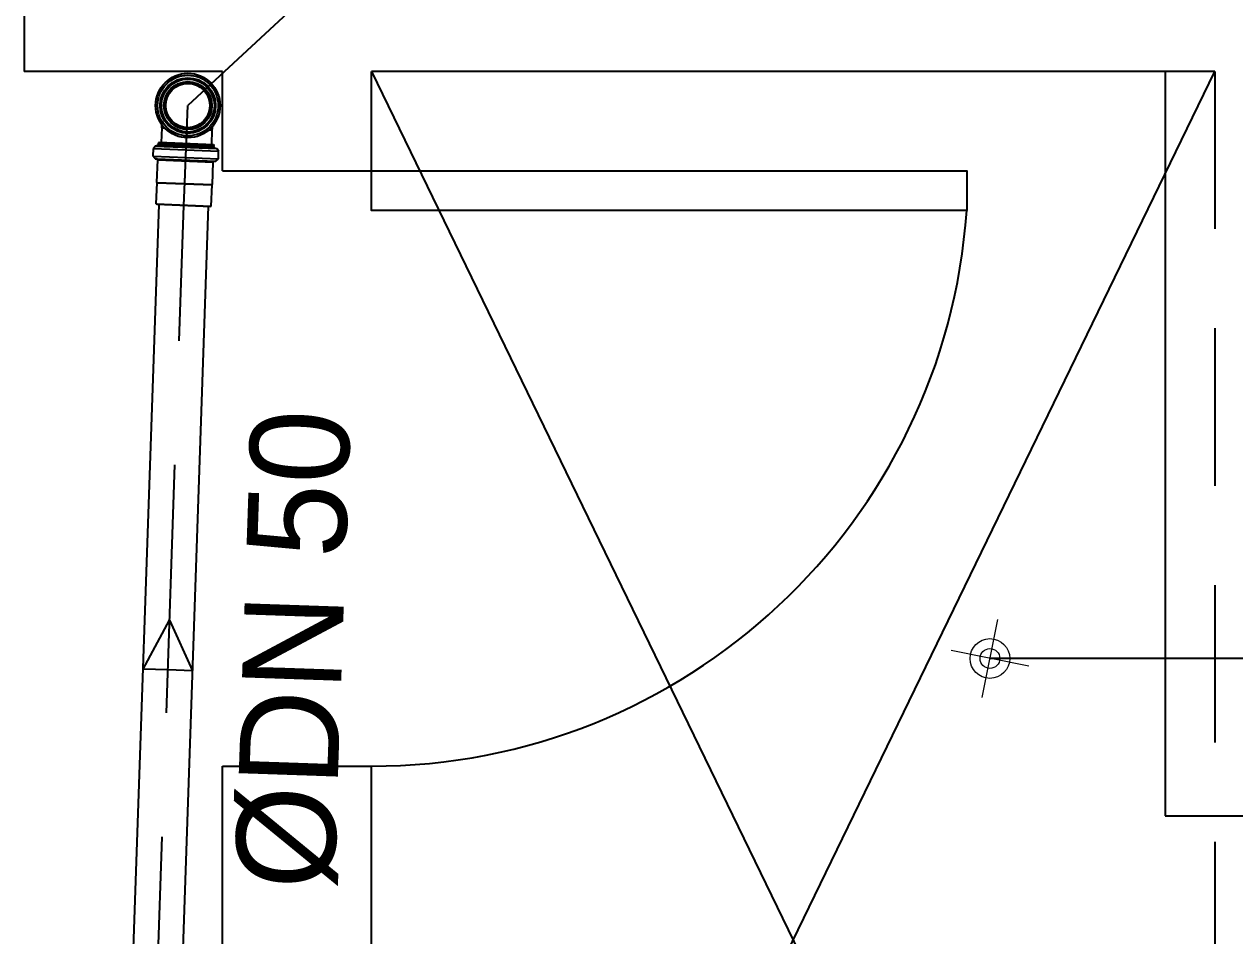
# Model space of a CAD drawing. Header units: millimetres. Extents: x -1292 to 2253, y 326 to 453.
# Drawn here: x 2097.299 to 2098.519, y 357.35 to 358.269 of the extents above; entities that cross this region are included whole.
import ezdxf
from ezdxf.enums import TextEntityAlignment as Align

# ---------------------------------------------------------------- set-up
doc = ezdxf.new("R2010")
doc.units = ezdxf.units.MM
doc.header["$LTSCALE"] = 0.5
doc.linetypes.add('HIDDEN', pattern=[9.525, 6.35, -3.175])
doc.linetypes.add('HIDDENX2', pattern=[0.75, 0.5, -0.25])
for name, color, linetype in [('-HIDRO', 8, 'Continuous'), ('A-PEN-C', 4, 'Continuous'), ('Eixo', 4, 'HIDDENX2'), ('Esgoto', 5, 'ByLayer'), ('TEXTO', 7, 'Continuous')]:
    doc.layers.add(name, color=color, linetype=linetype)
doc.layers.add('COTAS', color=53, linetype='Continuous', lineweight=9)

# ---------------------------------------------------------------- blocks, each defined once
blk = doc.blocks.new('CIRCULOS')
at = {"layer": 'COTAS'}
for p, q in [((0, 4), (0, -4)), ((-4, 0), (4, 0))]:
    blk.add_line(p, q, dxfattribs=at)
for radius in [2, 1]:
    blk.add_circle((0, 0), radius, dxfattribs=at)

msp = doc.modelspace()

# ---------------------------------------------------------------- linework, layer by layer
at = {"layer": '-HIDRO', "ltscale": 0.05}
for p, q in [((2097.2987, 358.3712), (2097.2987, 358.2212)), ((2097.4987, 358.2212), (2097.2987, 358.2212)), ((2097.4987, 358.1212), (2097.4987, 358.2212)), ((2098.4987, 358.2212), (2097.6487, 358.2212)), ((2097.6487, 358.1212), (2097.6487, 358.2212)), ((2097.6487, 358.2212), (2098.4987, 356.4712)), ((2097.6487, 356.4712), (2098.4987, 358.2212)), ((2098.4487, 358.2212), (2098.4487, 357.4712)), ((2097.4987, 358.1212), (2097.6487, 358.1212)), ((2099.8307, 357.6297), (2098.2721, 357.6297)), ((2097.4987, 355.7712), (2097.4987, 357.5212)), ((2097.4987, 357.5212), (2097.6487, 357.5212)), ((2097.6487, 355.9212), (2097.6487, 357.5212)), ((2098.4487, 357.4712), (2098.9987, 357.4712))]:
    msp.add_line(p, q, dxfattribs=at)
at = {"layer": '-HIDRO', "linetype": 'HIDDEN', "ltscale": 0.05}
msp.add_line((2098.4987, 358.2212), (2098.4987, 356.4712), dxfattribs=at)
at = {"layer": '-HIDRO', "ltscale": 0.05}
msp.add_lwpolyline([(2097.6487, 358.1212), (2098.2487, 358.1212), (2098.2487, 358.0812), (2097.6487, 358.0812)], close=True, dxfattribs=at)
msp.add_arc((2097.6487, 358.1226), 0.6014, 270, 356.0501, dxfattribs=at)
at = {"layer": 'A-PEN-C'}
msp.add_line((2097.7299, 358.4342), (2097.4637, 358.1868), dxfattribs=at)
at = {"layer": 'Eixo'}
for p, q in [((2097.4605, 358.1097), (2097.4637, 358.1868)), ((2097.4637, 358.1868, 0.0796), (2097.4637, 358.1868)), ((2097.4595, 358.0862), (2097.4608, 358.1174)), ((2097.4605, 358.1097), (2097.4608, 358.1174)), ((2097.4292, 357.2002), (2097.4595, 358.0862))]:
    msp.add_line(p, q, dxfattribs=at)
at = {"layer": 'Esgoto', "color": 2}
for p, q in [((2097.4647, 358.2091), (2097.4646, 358.2092)), ((2097.4648, 358.2091), (2097.4647, 358.2091)), ((2097.4649, 358.2091), (2097.4648, 358.2091)), ((2097.4651, 358.2091), (2097.4649, 358.2091)), ((2097.4652, 358.2091), (2097.4651, 358.2091)), ((2097.4653, 358.2091), (2097.4652, 358.2091)), ((2097.4654, 358.2091), (2097.4653, 358.2091)), ((2097.4655, 358.2091), (2097.4654, 358.2091)), ((2097.4657, 358.2091), (2097.4655, 358.2091)), ((2097.4658, 358.2091), (2097.4657, 358.2091)), ((2097.4659, 358.2091), (2097.4658, 358.2091)), ((2097.466, 358.209), (2097.4659, 358.2091)), ((2097.4662, 358.209), (2097.466, 358.209)), ((2097.4663, 358.209), (2097.4662, 358.209)), ((2097.4664, 358.209), (2097.4663, 358.209)), ((2097.4665, 358.209), (2097.4664, 358.209)), ((2097.4666, 358.209), (2097.4665, 358.209)), ((2097.4668, 358.209), (2097.4666, 358.209)), ((2097.4669, 358.2089), (2097.4668, 358.209)), ((2097.467, 358.2089), (2097.4669, 358.2089)), ((2097.4671, 358.2089), (2097.467, 358.2089)), ((2097.4672, 358.2089), (2097.4671, 358.2089)), ((2097.4674, 358.2089), (2097.4672, 358.2089)), ((2097.4675, 358.2088), (2097.4674, 358.2089)), ((2097.4676, 358.2088), (2097.4675, 358.2088)), ((2097.4677, 358.2088), (2097.4676, 358.2088)), ((2097.4678, 358.2088), (2097.4677, 358.2088)), ((2097.468, 358.2088), (2097.4678, 358.2088)), ((2097.4681, 358.2087), (2097.468, 358.2088)), ((2097.4682, 358.2087), (2097.4681, 358.2087)), ((2097.4683, 358.2087), (2097.4682, 358.2087)), ((2097.4684, 358.2087), (2097.4683, 358.2087)), ((2097.4686, 358.2086), (2097.4684, 358.2087)), ((2097.4687, 358.2086), (2097.4686, 358.2086)), ((2097.4688, 358.2086), (2097.4687, 358.2086)), ((2097.4689, 358.2085), (2097.4688, 358.2086)), ((2097.469, 358.2085), (2097.4689, 358.2085)), ((2097.4692, 358.2085), (2097.469, 358.2085)), ((2097.4693, 358.2085), (2097.4692, 358.2085)), ((2097.4694, 358.2084), (2097.4693, 358.2085)), ((2097.4695, 358.2084), (2097.4694, 358.2084)), ((2097.4696, 358.2084), (2097.4695, 358.2084)), ((2097.4697, 358.2083), (2097.4696, 358.2084)), ((2097.4699, 358.2083), (2097.4697, 358.2083)), ((2097.47, 358.2083), (2097.4699, 358.2083)), ((2097.4701, 358.2082), (2097.47, 358.2083)), ((2097.4702, 358.2082), (2097.4701, 358.2082)), ((2097.4703, 358.2082), (2097.4702, 358.2082)), ((2097.4704, 358.2081), (2097.4703, 358.2082)), ((2097.4706, 358.2081), (2097.4704, 358.2081)), ((2097.4707, 358.208), (2097.4706, 358.2081)), ((2097.4708, 358.208), (2097.4707, 358.208)), ((2097.4709, 358.208), (2097.4708, 358.208)), ((2097.471, 358.2079), (2097.4709, 358.208)), ((2097.4711, 358.2079), (2097.471, 358.2079)), ((2097.4713, 358.2078), (2097.4711, 358.2079)), ((2097.4714, 358.2078), (2097.4713, 358.2078)), ((2097.4715, 358.2078), (2097.4714, 358.2078)), ((2097.4716, 358.2077), (2097.4715, 358.2078)), ((2097.4717, 358.2077), (2097.4716, 358.2077)), ((2097.4718, 358.2076), (2097.4717, 358.2077)), ((2097.4719, 358.2076), (2097.4718, 358.2076)), ((2097.4721, 358.2075), (2097.4719, 358.2076)), ((2097.4722, 358.2075), (2097.4721, 358.2075)), ((2097.4723, 358.2074), (2097.4722, 358.2075)), ((2097.4724, 358.2074), (2097.4723, 358.2074)), ((2097.4725, 358.2073), (2097.4724, 358.2074)), ((2097.4726, 358.2073), (2097.4725, 358.2073)), ((2097.4727, 358.2072), (2097.4726, 358.2073)), ((2097.4728, 358.2072), (2097.4727, 358.2072)), ((2097.473, 358.2071), (2097.4728, 358.2072)), ((2097.4731, 358.2071), (2097.473, 358.2071)), ((2097.4732, 358.207), (2097.4731, 358.2071)), ((2097.4733, 358.207), (2097.4732, 358.207)), ((2097.4734, 358.2069), (2097.4733, 358.207)), ((2097.4735, 358.2069), (2097.4734, 358.2069)), ((2097.4736, 358.2068), (2097.4735, 358.2069)), ((2097.4737, 358.2068), (2097.4736, 358.2068)), ((2097.4738, 358.2067), (2097.4737, 358.2068)), ((2097.4739, 358.2067), (2097.4738, 358.2067)), ((2097.474, 358.2066), (2097.4739, 358.2067)), ((2097.4742, 358.2066), (2097.474, 358.2066)), ((2097.4743, 358.2065), (2097.4742, 358.2066)), ((2097.4744, 358.2064), (2097.4743, 358.2065)), ((2097.4745, 358.2064), (2097.4744, 358.2064)), ((2097.4746, 358.2063), (2097.4745, 358.2064)), ((2097.4747, 358.2063), (2097.4746, 358.2063)), ((2097.4748, 358.2062), (2097.4747, 358.2063)), ((2097.4749, 358.2061), (2097.4748, 358.2062)), ((2097.475, 358.2061), (2097.4749, 358.2061)), ((2097.4751, 358.206), (2097.475, 358.2061)), ((2097.4752, 358.2059), (2097.4751, 358.206)), ((2097.4753, 358.2059), (2097.4752, 358.2059)), ((2097.4754, 358.2058), (2097.4753, 358.2059)), ((2097.4755, 358.2058), (2097.4754, 358.2058)), ((2097.4756, 358.2057), (2097.4755, 358.2058)), ((2097.4757, 358.2056), (2097.4756, 358.2057)), ((2097.4758, 358.2056), (2097.4757, 358.2056)), ((2097.4759, 358.2055), (2097.4758, 358.2056)), ((2097.476, 358.2054), (2097.4759, 358.2055)), ((2097.4761, 358.2054), (2097.476, 358.2054)), ((2097.4762, 358.2053), (2097.4761, 358.2054)), ((2097.4763, 358.2052), (2097.4762, 358.2053)), ((2097.4764, 358.2051), (2097.4763, 358.2052)), ((2097.4765, 358.2051), (2097.4764, 358.2051)), ((2097.4766, 358.205), (2097.4765, 358.2051)), ((2097.4767, 358.2049), (2097.4766, 358.205)), ((2097.4768, 358.2049), (2097.4767, 358.2049)), ((2097.4769, 358.2048), (2097.4768, 358.2049)), ((2097.477, 358.2047), (2097.4769, 358.2048)), ((2097.4771, 358.2046), (2097.477, 358.2047)), ((2097.4772, 358.2046), (2097.4771, 358.2046)), ((2097.4773, 358.2045), (2097.4772, 358.2046)), ((2097.4774, 358.2044), (2097.4773, 358.2045)), ((2097.4775, 358.2043), (2097.4774, 358.2044)), ((2097.4776, 358.2043), (2097.4775, 358.2043)), ((2097.4777, 358.2042), (2097.4776, 358.2043)), ((2097.4778, 358.2041), (2097.4777, 358.2042)), ((2097.4779, 358.204), (2097.4778, 358.2041)), ((2097.478, 358.204), (2097.4779, 358.204)), ((2097.4781, 358.2039), (2097.478, 358.204)), ((2097.4782, 358.2038), (2097.4781, 358.2039)), ((2097.4783, 358.2037), (2097.4782, 358.2038)), ((2097.4784, 358.2036), (2097.4783, 358.2037)), ((2097.4785, 358.2036), (2097.4784, 358.2036)), ((2097.4786, 358.2035), (2097.4785, 358.2036)), ((2097.4786, 358.2034), (2097.4786, 358.2035)), ((2097.4787, 358.2033), (2097.4786, 358.2034)), ((2097.4788, 358.2032), (2097.4787, 358.2033)), ((2097.4789, 358.2032), (2097.4788, 358.2032)), ((2097.479, 358.2031), (2097.4789, 358.2032)), ((2097.4791, 358.203), (2097.479, 358.2031)), ((2097.4792, 358.2029), (2097.4791, 358.203)), ((2097.4793, 358.2028), (2097.4792, 358.2029)), ((2097.4794, 358.2027), (2097.4793, 358.2028)), ((2097.4794, 358.2026), (2097.4794, 358.2027)), ((2097.4795, 358.2026), (2097.4794, 358.2026)), ((2097.4796, 358.2025), (2097.4795, 358.2026)), ((2097.4797, 358.2024), (2097.4796, 358.2025)), ((2097.4798, 358.2023), (2097.4797, 358.2024)), ((2097.4799, 358.2022), (2097.4798, 358.2023)), ((2097.4799, 358.2021), (2097.4799, 358.2022)), ((2097.48, 358.202), (2097.4799, 358.2021)), ((2097.4801, 358.2019), (2097.48, 358.202)), ((2097.4802, 358.2019), (2097.4801, 358.2019)), ((2097.4803, 358.2018), (2097.4802, 358.2019)), ((2097.4804, 358.2017), (2097.4803, 358.2018)), ((2097.4804, 358.2016), (2097.4804, 358.2017)), ((2097.4805, 358.2015), (2097.4804, 358.2016)), ((2097.4806, 358.2014), (2097.4805, 358.2015)), ((2097.4807, 358.2013), (2097.4806, 358.2014)), ((2097.4808, 358.2012), (2097.4807, 358.2013)), ((2097.4808, 358.2011), (2097.4808, 358.2012)), ((2097.4809, 358.201), (2097.4808, 358.2011)), ((2097.481, 358.2009), (2097.4809, 358.201)), ((2097.4811, 358.2008), (2097.481, 358.2009)), ((2097.4811, 358.2007), (2097.4811, 358.2008)), ((2097.4812, 358.2006), (2097.4811, 358.2007)), ((2097.4813, 358.2005), (2097.4812, 358.2006)), ((2097.4814, 358.2004), (2097.4813, 358.2005)), ((2097.4815, 358.2003), (2097.4814, 358.2004)), ((2097.4814, 358.2004), (2097.4814, 358.2004)), ((2097.4816, 358.2002), (2097.4815, 358.2003)), ((2097.4817, 358.2001), (2097.4816, 358.2002)), ((2097.4817, 358.2), (2097.4817, 358.2001)), ((2097.4818, 358.1999), (2097.4817, 358.2)), ((2097.4819, 358.1998), (2097.4818, 358.1999)), ((2097.482, 358.1997), (2097.4819, 358.1998)), ((2097.482, 358.1996), (2097.482, 358.1997)), ((2097.4821, 358.1995), (2097.482, 358.1996)), ((2097.4822, 358.1994), (2097.4821, 358.1995)), ((2097.4822, 358.1993), (2097.4822, 358.1994)), ((2097.4823, 358.1992), (2097.4822, 358.1993)), ((2097.4824, 358.1991), (2097.4823, 358.1992)), ((2097.4824, 358.199), (2097.4824, 358.1991)), ((2097.4825, 358.1988), (2097.4824, 358.199)), ((2097.4826, 358.1987), (2097.4825, 358.1988)), ((2097.4826, 358.1986), (2097.4826, 358.1987)), ((2097.4827, 358.1985), (2097.4826, 358.1986)), ((2097.4828, 358.1984), (2097.4827, 358.1985)), ((2097.4828, 358.1983), (2097.4828, 358.1984)), ((2097.4829, 358.1982), (2097.4828, 358.1983)), ((2097.4829, 358.1981), (2097.4829, 358.1982)), ((2097.483, 358.198), (2097.4829, 358.1981)), ((2097.4831, 358.1979), (2097.483, 358.198)), ((2097.4831, 358.1978), (2097.4831, 358.1979)), ((2097.4832, 358.1977), (2097.4831, 358.1978)), ((2097.4832, 358.1976), (2097.4832, 358.1977)), ((2097.4833, 358.1975), (2097.4832, 358.1976)), ((2097.4834, 358.1974), (2097.4833, 358.1975)), ((2097.4834, 358.1973), (2097.4834, 358.1974)), ((2097.4835, 358.1972), (2097.4834, 358.1973)), ((2097.4835, 358.197), (2097.4835, 358.1972)), ((2097.4836, 358.1969), (2097.4835, 358.197)), ((2097.4836, 358.1968), (2097.4836, 358.1969)), ((2097.4837, 358.1967), (2097.4836, 358.1968)), ((2097.4837, 358.1966), (2097.4837, 358.1967)), ((2097.4838, 358.1965), (2097.4837, 358.1966)), ((2097.4839, 358.1964), (2097.4838, 358.1965)), ((2097.4839, 358.1963), (2097.4839, 358.1964)), ((2097.484, 358.1962), (2097.4839, 358.1963)), ((2097.484, 358.1961), (2097.484, 358.1962)), ((2097.4841, 358.1959), (2097.484, 358.1961)), ((2097.4841, 358.1958), (2097.4841, 358.1959)), ((2097.4842, 358.1957), (2097.4841, 358.1958)), ((2097.4842, 358.1956), (2097.4842, 358.1957)), ((2097.4843, 358.1955), (2097.4842, 358.1956)), ((2097.4843, 358.1954), (2097.4843, 358.1955)), ((2097.4843, 358.1953), (2097.4843, 358.1954)), ((2097.4844, 358.1952), (2097.4843, 358.1953)), ((2097.4844, 358.195), (2097.4844, 358.1952)), ((2097.4845, 358.1949), (2097.4844, 358.195)), ((2097.4845, 358.1948), (2097.4845, 358.1949)), ((2097.4846, 358.1947), (2097.4845, 358.1948)), ((2097.4846, 358.1946), (2097.4846, 358.1947)), ((2097.4847, 358.1945), (2097.4846, 358.1946)), ((2097.4847, 358.1944), (2097.4847, 358.1945)), ((2097.4847, 358.1942), (2097.4847, 358.1944)), ((2097.4848, 358.1941), (2097.4847, 358.1942)), ((2097.4848, 358.194), (2097.4848, 358.1941)), ((2097.4849, 358.1939), (2097.4848, 358.194)), ((2097.4849, 358.1938), (2097.4849, 358.1939)), ((2097.4849, 358.1937), (2097.4849, 358.1938)), ((2097.485, 358.1936), (2097.4849, 358.1937)), ((2097.485, 358.1934), (2097.485, 358.1936)), ((2097.485, 358.1933), (2097.485, 358.1934)), ((2097.4851, 358.1932), (2097.485, 358.1933)), ((2097.4851, 358.1931), (2097.4851, 358.1932)), ((2097.4851, 358.193), (2097.4851, 358.1931)), ((2097.4852, 358.1929), (2097.4851, 358.193)), ((2097.4852, 358.1927), (2097.4852, 358.1929)), ((2097.4852, 358.1926), (2097.4852, 358.1927)), ((2097.4853, 358.1925), (2097.4852, 358.1926)), ((2097.4853, 358.1924), (2097.4853, 358.1925)), ((2097.4853, 358.1923), (2097.4853, 358.1924)), ((2097.4854, 358.1921), (2097.4853, 358.1923)), ((2097.4854, 358.192), (2097.4854, 358.1921)), ((2097.4854, 358.1919), (2097.4854, 358.192)), ((2097.4854, 358.1918), (2097.4854, 358.1919)), ((2097.4855, 358.1917), (2097.4854, 358.1918)), ((2097.4855, 358.1915), (2097.4855, 358.1917)), ((2097.4855, 358.1914), (2097.4855, 358.1915)), ((2097.4856, 358.1913), (2097.4855, 358.1914)), ((2097.4856, 358.1912), (2097.4856, 358.1913)), ((2097.4846, 358.1791), (2097.4847, 358.1792)), ((2097.4847, 358.1794), (2097.4848, 358.1795)), ((2097.4847, 358.1793), (2097.4847, 358.1794)), ((2097.4847, 358.1792), (2097.4847, 358.1793)), ((2097.4848, 358.1796), (2097.4849, 358.1797)), ((2097.4848, 358.1795), (2097.4848, 358.1796)), ((2097.4849, 358.18), (2097.485, 358.1801)), ((2097.4849, 358.1799), (2097.4849, 358.18)), ((2097.4849, 358.1797), (2097.4849, 358.1799)), ((2097.485, 358.1803), (2097.4851, 358.1804)), ((2097.485, 358.1802), (2097.485, 358.1803)), ((2097.485, 358.1801), (2097.485, 358.1802)), ((2097.4851, 358.1807), (2097.4852, 358.1808)), ((2097.4851, 358.1806), (2097.4851, 358.1807)), ((2097.4851, 358.1804), (2097.4851, 358.1806)), ((2097.4852, 358.181), (2097.4853, 358.1811)), ((2097.4852, 358.1809), (2097.4852, 358.181)), ((2097.4852, 358.1808), (2097.4852, 358.1809)), ((2097.4853, 358.1814), (2097.4854, 358.1815)), ((2097.4853, 358.1813), (2097.4853, 358.1814)), ((2097.4853, 358.1811), (2097.4853, 358.1813)), ((2097.4854, 358.1819), (2097.4855, 358.182)), ((2097.4854, 358.1817), (2097.4854, 358.1819)), ((2097.4854, 358.1816), (2097.4854, 358.1817)), ((2097.4854, 358.1815), (2097.4854, 358.1816)), ((2097.4855, 358.1822), (2097.4856, 358.1823)), ((2097.4855, 358.1821), (2097.4855, 358.1822)), ((2097.4855, 358.182), (2097.4855, 358.1821)), ((2097.4856, 358.1911), (2097.4856, 358.1912)), ((2097.4856, 358.1909), (2097.4856, 358.1911)), ((2097.4856, 358.1908), (2097.4856, 358.1909)), ((2097.4857, 358.1907), (2097.4856, 358.1908)), ((2097.4856, 358.1828), (2097.4857, 358.1829)), ((2097.4856, 358.1827), (2097.4856, 358.1828)), ((2097.4856, 358.1826), (2097.4856, 358.1827)), ((2097.4856, 358.1825), (2097.4856, 358.1826)), ((2097.4856, 358.1823), (2097.4856, 358.1825)), ((2097.4857, 358.1906), (2097.4857, 358.1907)), ((2097.4857, 358.1905), (2097.4857, 358.1906)), ((2097.4857, 358.1903), (2097.4857, 358.1905)), ((2097.4857, 358.1902), (2097.4857, 358.1903)), ((2097.4858, 358.1901), (2097.4857, 358.1902)), ((2097.4857, 358.1834), (2097.4858, 358.1835)), ((2097.4857, 358.1833), (2097.4857, 358.1834)), ((2097.4857, 358.1832), (2097.4857, 358.1833)), ((2097.4857, 358.1831), (2097.4857, 358.1832)), ((2097.4857, 358.1829), (2097.4857, 358.1831)), ((2097.4858, 358.19), (2097.4858, 358.1901)), ((2097.4858, 358.1899), (2097.4858, 358.19)), ((2097.4858, 358.1897), (2097.4858, 358.1899)), ((2097.4858, 358.1896), (2097.4858, 358.1897)), ((2097.4858, 358.1895), (2097.4858, 358.1896)), ((2097.4859, 358.1894), (2097.4858, 358.1895)), ((2097.4858, 358.1841), (2097.4859, 358.1843)), ((2097.4858, 358.184), (2097.4858, 358.1841)), ((2097.4858, 358.1839), (2097.4858, 358.184)), ((2097.4858, 358.1838), (2097.4858, 358.1839)), ((2097.4858, 358.1837), (2097.4858, 358.1838)), ((2097.4858, 358.1835), (2097.4858, 358.1837)), ((2097.4859, 358.1893), (2097.4859, 358.1894)), ((2097.4859, 358.1891), (2097.4859, 358.1893)), ((2097.4859, 358.189), (2097.4859, 358.1891)), ((2097.4859, 358.1889), (2097.4859, 358.189)), ((2097.4859, 358.1888), (2097.4859, 358.1889)), ((2097.4859, 358.1887), (2097.4859, 358.1888)), ((2097.4859, 358.1885), (2097.4859, 358.1887)), ((2097.486, 358.1884), (2097.4859, 358.1885)), ((2097.4859, 358.1851), (2097.486, 358.1852)), ((2097.4859, 358.185), (2097.4859, 358.1851)), ((2097.4859, 358.1849), (2097.4859, 358.185)), ((2097.4859, 358.1847), (2097.4859, 358.1849)), ((2097.4859, 358.1846), (2097.4859, 358.1847)), ((2097.4859, 358.1845), (2097.4859, 358.1846)), ((2097.4859, 358.1844), (2097.4859, 358.1845)), ((2097.4859, 358.1843), (2097.4859, 358.1844)), ((2097.486, 358.1883), (2097.486, 358.1884)), ((2097.486, 358.1882), (2097.486, 358.1883)), ((2097.486, 358.188), (2097.486, 358.1882)), ((2097.486, 358.1879), (2097.486, 358.188)), ((2097.486, 358.1878), (2097.486, 358.1879)), ((2097.486, 358.1877), (2097.486, 358.1878)), ((2097.486, 358.1876), (2097.486, 358.1877)), ((2097.486, 358.1874), (2097.486, 358.1876)), ((2097.486, 358.1873), (2097.486, 358.1874)), ((2097.486, 358.1872), (2097.486, 358.1873)), ((2097.486, 358.1871), (2097.486, 358.1872)), ((2097.486, 358.1869), (2097.486, 358.1871)), ((2097.486, 358.1868), (2097.486, 358.1869)), ((2097.486, 358.1867), (2097.486, 358.1868)), ((2097.486, 358.1866), (2097.486, 358.1867)), ((2097.486, 358.1865), (2097.486, 358.1866)), ((2097.486, 358.1863), (2097.486, 358.1865)), ((2097.486, 358.1862), (2097.486, 358.1863)), ((2097.486, 358.1861), (2097.486, 358.1862)), ((2097.486, 358.186), (2097.486, 358.1861)), ((2097.486, 358.1858), (2097.486, 358.186)), ((2097.486, 358.1857), (2097.486, 358.1858)), ((2097.486, 358.1856), (2097.486, 358.1857)), ((2097.486, 358.1855), (2097.486, 358.1856)), ((2097.486, 358.1854), (2097.486, 358.1855)), ((2097.486, 358.1852), (2097.486, 358.1854)), ((2097.4375, 358.1674), (2097.4375, 358.1675)), ((2097.4375, 358.1675), (2097.4375, 358.1675)), ((2097.4375, 358.1675), (2097.4375, 358.1675)), ((2097.4375, 358.1675), (2097.4375, 358.1675)), ((2097.4375, 358.1673), (2097.4375, 358.1674)), ((2097.4375, 358.1674), (2097.4375, 358.1674)), ((2097.4375, 358.1674), (2097.4375, 358.1674)), ((2097.4375, 358.1674), (2097.4375, 358.1674)), ((2097.4375, 358.1672), (2097.4375, 358.1673)), ((2097.4375, 358.1673), (2097.4375, 358.1673)), ((2097.4375, 358.1673), (2097.4375, 358.1673)), ((2097.4375, 358.1673), (2097.4375, 358.1673)), ((2097.4375, 358.1671), (2097.4375, 358.1672)), ((2097.4375, 358.1672), (2097.4375, 358.1672)), ((2097.4375, 358.1672), (2097.4375, 358.1672)), ((2097.4375, 358.1672), (2097.4375, 358.1672)), ((2097.4375, 358.167), (2097.4375, 358.1671)), ((2097.4375, 358.1671), (2097.4375, 358.1671)), ((2097.4375, 358.1671), (2097.4375, 358.1671)), ((2097.4375, 358.1671), (2097.4375, 358.1671)), ((2097.4375, 358.1669), (2097.4375, 358.167)), ((2097.4375, 358.167), (2097.4375, 358.167)), ((2097.4375, 358.167), (2097.4375, 358.167)), ((2097.4375, 358.167), (2097.4375, 358.167)), ((2097.4375, 358.1669), (2097.4375, 358.1669)), ((2097.4375, 358.1669), (2097.4375, 358.1669)), ((2097.4375, 358.1669), (2097.4375, 358.1669)), ((2097.4736, 358.1668), (2097.4737, 358.1669)), ((2097.4737, 358.1669), (2097.4738, 358.1669)), ((2097.4738, 358.1669), (2097.4739, 358.167)), ((2097.4739, 358.167), (2097.4741, 358.167)), ((2097.4741, 358.167), (2097.4742, 358.1671)), ((2097.4742, 358.1671), (2097.4743, 358.1671)), ((2097.4743, 358.1671), (2097.4744, 358.1672)), ((2097.4744, 358.1672), (2097.4745, 358.1673)), ((2097.4745, 358.1673), (2097.4746, 358.1673)), ((2097.4746, 358.1673), (2097.4747, 358.1674)), ((2097.4747, 358.1674), (2097.4748, 358.1674)), ((2097.4748, 358.1674), (2097.4749, 358.1675)), ((2097.4749, 358.1675), (2097.475, 358.1676)), ((2097.475, 358.1676), (2097.4751, 358.1676)), ((2097.4751, 358.1676), (2097.4752, 358.1677)), ((2097.4752, 358.1677), (2097.4753, 358.1678)), ((2097.4753, 358.1678), (2097.4754, 358.1678)), ((2097.4754, 358.1678), (2097.4755, 358.1679)), ((2097.4755, 358.1679), (2097.4756, 358.168)), ((2097.4756, 358.168), (2097.4757, 358.168)), ((2097.4757, 358.168), (2097.4758, 358.1681)), ((2097.4758, 358.1681), (2097.4759, 358.1682)), ((2097.4759, 358.1682), (2097.476, 358.1682)), ((2097.476, 358.1682), (2097.4761, 358.1683)), ((2097.4761, 358.1683), (2097.4762, 358.1684)), ((2097.4762, 358.1684), (2097.4763, 358.1684)), ((2097.4763, 358.1684), (2097.4764, 358.1685)), ((2097.4764, 358.1685), (2097.4765, 358.1686)), ((2097.4765, 358.1686), (2097.4766, 358.1686)), ((2097.4766, 358.1686), (2097.4767, 358.1687)), ((2097.4767, 358.1687), (2097.4768, 358.1688)), ((2097.4768, 358.1688), (2097.4769, 358.1688)), ((2097.4769, 358.1688), (2097.477, 358.1689)), ((2097.477, 358.1689), (2097.4771, 358.169)), ((2097.4771, 358.169), (2097.4772, 358.1691)), ((2097.4772, 358.1691), (2097.4773, 358.1691)), ((2097.4773, 358.1691), (2097.4774, 358.1692)), ((2097.4774, 358.1692), (2097.4775, 358.1693)), ((2097.4775, 358.1693), (2097.4776, 358.1694)), ((2097.4776, 358.1694), (2097.4777, 358.1694)), ((2097.4777, 358.1694), (2097.4778, 358.1695)), ((2097.4778, 358.1695), (2097.4779, 358.1696)), ((2097.4779, 358.1696), (2097.478, 358.1697)), ((2097.478, 358.1697), (2097.4781, 358.1698)), ((2097.4781, 358.1698), (2097.4782, 358.1698)), ((2097.4782, 358.1698), (2097.4783, 358.1699)), ((2097.4783, 358.1699), (2097.4784, 358.17)), ((2097.4784, 358.17), (2097.4785, 358.1701)), ((2097.4785, 358.1701), (2097.4786, 358.1702)), ((2097.4786, 358.1702), (2097.4787, 358.1703)), ((2097.4786, 358.1702), (2097.4786, 358.1702)), ((2097.4787, 358.1703), (2097.4788, 358.1704)), ((2097.4788, 358.1704), (2097.4789, 358.1705)), ((2097.4789, 358.1705), (2097.479, 358.1706)), ((2097.479, 358.1706), (2097.4791, 358.1707)), ((2097.4791, 358.1707), (2097.4792, 358.1707)), ((2097.4792, 358.1707), (2097.4793, 358.1708)), ((2097.4793, 358.1708), (2097.4794, 358.1709)), ((2097.4794, 358.171), (2097.4795, 358.1711)), ((2097.4794, 358.1709), (2097.4794, 358.171)), ((2097.4795, 358.1711), (2097.4796, 358.1712)), ((2097.4796, 358.1712), (2097.4797, 358.1713)), ((2097.4797, 358.1713), (2097.4798, 358.1713)), ((2097.4798, 358.1713), (2097.4799, 358.1714)), ((2097.4799, 358.1714), (2097.48, 358.1715)), ((2097.48, 358.1716), (2097.4801, 358.1717)), ((2097.48, 358.1715), (2097.48, 358.1716)), ((2097.4801, 358.1717), (2097.4802, 358.1718)), ((2097.4802, 358.1718), (2097.4803, 358.1719)), ((2097.4803, 358.1719), (2097.4804, 358.172)), ((2097.4804, 358.1721), (2097.4805, 358.1722)), ((2097.4804, 358.172), (2097.4804, 358.1721)), ((2097.4805, 358.1722), (2097.4806, 358.1722)), ((2097.4806, 358.1722), (2097.4807, 358.1723)), ((2097.4807, 358.1723), (2097.4808, 358.1724)), ((2097.4808, 358.1725), (2097.4809, 358.1726)), ((2097.4808, 358.1724), (2097.4808, 358.1725)), ((2097.4809, 358.1726), (2097.481, 358.1727)), ((2097.481, 358.1727), (2097.4811, 358.1728)), ((2097.4811, 358.1729), (2097.4812, 358.173)), ((2097.4811, 358.1728), (2097.4811, 358.1729)), ((2097.4812, 358.173), (2097.4813, 358.1731)), ((2097.4813, 358.1731), (2097.4814, 358.1732)), ((2097.4814, 358.1733), (2097.4815, 358.1734)), ((2097.4814, 358.1732), (2097.4814, 358.1733)), ((2097.4815, 358.1734), (2097.4816, 358.1735)), ((2097.4816, 358.1735), (2097.4817, 358.1736)), ((2097.4817, 358.1737), (2097.4818, 358.1738)), ((2097.4817, 358.1736), (2097.4817, 358.1737)), ((2097.4818, 358.1738), (2097.4819, 358.1739)), ((2097.4819, 358.1739), (2097.482, 358.174)), ((2097.482, 358.1741), (2097.4821, 358.1742)), ((2097.482, 358.174), (2097.482, 358.1741)), ((2097.4821, 358.1742), (2097.4822, 358.1743)), ((2097.4822, 358.1744), (2097.4823, 358.1745)), ((2097.4822, 358.1743), (2097.4822, 358.1744)), ((2097.4823, 358.1745), (2097.4824, 358.1746)), ((2097.4824, 358.1747), (2097.4825, 358.1748)), ((2097.4824, 358.1746), (2097.4824, 358.1747)), ((2097.4825, 358.1748), (2097.4826, 358.1749)), ((2097.4826, 358.175), (2097.4827, 358.1751)), ((2097.4826, 358.1749), (2097.4826, 358.175)), ((2097.4827, 358.1751), (2097.4828, 358.1752)), ((2097.4828, 358.1753), (2097.4829, 358.1754)), ((2097.4828, 358.1752), (2097.4828, 358.1753)), ((2097.4829, 358.1755), (2097.483, 358.1756)), ((2097.4829, 358.1754), (2097.4829, 358.1755)), ((2097.483, 358.1756), (2097.4831, 358.1757)), ((2097.4831, 358.1758), (2097.4832, 358.1759)), ((2097.4831, 358.1757), (2097.4831, 358.1758)), ((2097.4832, 358.1761), (2097.4833, 358.1762)), ((2097.4832, 358.1759), (2097.4832, 358.1761)), ((2097.4833, 358.1762), (2097.4834, 358.1763)), ((2097.4834, 358.1764), (2097.4835, 358.1765)), ((2097.4834, 358.1763), (2097.4834, 358.1764)), ((2097.4835, 358.1766), (2097.4836, 358.1767)), ((2097.4835, 358.1765), (2097.4835, 358.1766)), ((2097.4836, 358.1768), (2097.4837, 358.1769)), ((2097.4836, 358.1767), (2097.4836, 358.1768)), ((2097.4837, 358.1769), (2097.4838, 358.177)), ((2097.4838, 358.1771), (2097.4839, 358.1773)), ((2097.4838, 358.177), (2097.4838, 358.1771)), ((2097.4839, 358.1774), (2097.484, 358.1775)), ((2097.4839, 358.1773), (2097.4839, 358.1774)), ((2097.484, 358.1776), (2097.4841, 358.1777)), ((2097.484, 358.1775), (2097.484, 358.1776)), ((2097.4841, 358.1778), (2097.4842, 358.1779)), ((2097.4841, 358.1777), (2097.4841, 358.1778)), ((2097.4842, 358.178), (2097.4843, 358.1781)), ((2097.4842, 358.1779), (2097.4842, 358.178)), ((2097.4843, 358.1784), (2097.4844, 358.1785)), ((2097.4843, 358.1783), (2097.4843, 358.1784)), ((2097.4843, 358.1781), (2097.4843, 358.1783)), ((2097.4844, 358.1786), (2097.4845, 358.1787)), ((2097.4844, 358.1785), (2097.4844, 358.1786)), ((2097.4845, 358.1788), (2097.4846, 358.1789)), ((2097.4845, 358.1787), (2097.4845, 358.1788)), ((2097.4846, 358.1789), (2097.4846, 358.1791)), ((2097.4374, 358.1643), (2097.4368, 358.1497)), ((2097.4374, 358.1662), (2097.4374, 358.1663)), ((2097.4374, 358.1663), (2097.4374, 358.1663)), ((2097.4374, 358.1663), (2097.4374, 358.1663)), ((2097.4374, 358.1663), (2097.4375, 358.1663)), ((2097.4374, 358.1661), (2097.4374, 358.1662)), ((2097.4374, 358.1662), (2097.4374, 358.1662)), ((2097.4374, 358.1662), (2097.4374, 358.1662)), ((2097.4374, 358.1662), (2097.4374, 358.1662)), ((2097.4374, 358.166), (2097.4374, 358.1661)), ((2097.4374, 358.1661), (2097.4374, 358.1661)), ((2097.4374, 358.1661), (2097.4374, 358.1661)), ((2097.4374, 358.1661), (2097.4374, 358.1661)), ((2097.4374, 358.1659), (2097.4374, 358.166)), ((2097.4374, 358.166), (2097.4374, 358.166)), ((2097.4374, 358.166), (2097.4374, 358.166)), ((2097.4374, 358.166), (2097.4374, 358.166)), ((2097.4374, 358.1658), (2097.4374, 358.1659)), ((2097.4374, 358.1659), (2097.4374, 358.1659)), ((2097.4374, 358.1659), (2097.4374, 358.1659)), ((2097.4374, 358.1659), (2097.4374, 358.1659)), ((2097.4374, 358.1657), (2097.4374, 358.1658)), ((2097.4374, 358.1658), (2097.4374, 358.1658)), ((2097.4374, 358.1658), (2097.4374, 358.1658)), ((2097.4374, 358.1658), (2097.4374, 358.1658)), ((2097.4374, 358.1656), (2097.4374, 358.1657)), ((2097.4374, 358.1657), (2097.4374, 358.1657)), ((2097.4374, 358.1657), (2097.4374, 358.1657)), ((2097.4374, 358.1657), (2097.4374, 358.1657)), ((2097.4374, 358.1655), (2097.4374, 358.1656)), ((2097.4374, 358.1656), (2097.4374, 358.1656)), ((2097.4374, 358.1656), (2097.4374, 358.1656)), ((2097.4374, 358.1656), (2097.4374, 358.1656)), ((2097.4374, 358.1654), (2097.4374, 358.1655)), ((2097.4374, 358.1655), (2097.4374, 358.1655)), ((2097.4374, 358.1655), (2097.4374, 358.1655)), ((2097.4374, 358.1655), (2097.4374, 358.1655)), ((2097.4374, 358.1653), (2097.4374, 358.1654)), ((2097.4374, 358.1654), (2097.4374, 358.1654)), ((2097.4374, 358.1654), (2097.4374, 358.1654)), ((2097.4374, 358.1654), (2097.4374, 358.1654)), ((2097.4374, 358.1652), (2097.4374, 358.1653)), ((2097.4374, 358.1653), (2097.4374, 358.1653)), ((2097.4374, 358.1653), (2097.4374, 358.1653)), ((2097.4374, 358.1653), (2097.4374, 358.1653)), ((2097.4374, 358.1651), (2097.4374, 358.1652)), ((2097.4374, 358.1652), (2097.4374, 358.1652)), ((2097.4374, 358.1652), (2097.4374, 358.1652)), ((2097.4374, 358.1652), (2097.4374, 358.1652)), ((2097.4374, 358.165), (2097.4374, 358.1651)), ((2097.4374, 358.1651), (2097.4374, 358.1651)), ((2097.4374, 358.1651), (2097.4374, 358.1651)), ((2097.4374, 358.1651), (2097.4374, 358.1651)), ((2097.4374, 358.1649), (2097.4374, 358.165)), ((2097.4374, 358.165), (2097.4374, 358.165)), ((2097.4374, 358.165), (2097.4374, 358.165)), ((2097.4374, 358.165), (2097.4374, 358.165)), ((2097.4374, 358.1648), (2097.4374, 358.1649)), ((2097.4374, 358.1649), (2097.4374, 358.1649)), ((2097.4374, 358.1649), (2097.4374, 358.1649)), ((2097.4374, 358.1649), (2097.4374, 358.1649)), ((2097.4374, 358.1647), (2097.4374, 358.1648)), ((2097.4374, 358.1648), (2097.4374, 358.1648)), ((2097.4374, 358.1648), (2097.4374, 358.1648)), ((2097.4374, 358.1648), (2097.4374, 358.1648)), ((2097.4374, 358.1646), (2097.4374, 358.1647)), ((2097.4374, 358.1647), (2097.4374, 358.1647)), ((2097.4374, 358.1647), (2097.4374, 358.1647)), ((2097.4374, 358.1647), (2097.4374, 358.1647)), ((2097.4374, 358.1645), (2097.4374, 358.1646)), ((2097.4374, 358.1646), (2097.4374, 358.1646)), ((2097.4374, 358.1646), (2097.4374, 358.1646)), ((2097.4374, 358.1646), (2097.4374, 358.1646)), ((2097.4374, 358.1644), (2097.4374, 358.1645)), ((2097.4374, 358.1645), (2097.4374, 358.1645)), ((2097.4374, 358.1645), (2097.4374, 358.1645)), ((2097.4374, 358.1645), (2097.4374, 358.1645)), ((2097.4374, 358.1643), (2097.4374, 358.1644)), ((2097.4374, 358.1644), (2097.4374, 358.1644)), ((2097.4374, 358.1644), (2097.4374, 358.1644)), ((2097.4374, 358.1644), (2097.4374, 358.1644)), ((2097.4374, 358.1643), (2097.4403, 358.1642)), ((2097.4403, 358.1642), (2097.4374, 358.1643)), ((2097.4375, 358.1668), (2097.4375, 358.1669)), ((2097.4375, 358.1667), (2097.4375, 358.1668)), ((2097.4375, 358.1668), (2097.4375, 358.1668)), ((2097.4375, 358.1668), (2097.4375, 358.1668)), ((2097.4375, 358.1668), (2097.4375, 358.1668)), ((2097.4375, 358.1666), (2097.4375, 358.1667)), ((2097.4375, 358.1667), (2097.4375, 358.1667)), ((2097.4375, 358.1667), (2097.4375, 358.1667)), ((2097.4375, 358.1667), (2097.4375, 358.1667)), ((2097.4375, 358.1665), (2097.4375, 358.1666)), ((2097.4375, 358.1666), (2097.4375, 358.1666)), ((2097.4375, 358.1666), (2097.4375, 358.1666)), ((2097.4375, 358.1666), (2097.4375, 358.1666)), ((2097.4375, 358.1664), (2097.4375, 358.1665)), ((2097.4375, 358.1665), (2097.4375, 358.1665)), ((2097.4375, 358.1665), (2097.4375, 358.1665)), ((2097.4375, 358.1665), (2097.4375, 358.1665)), ((2097.4375, 358.1663), (2097.4375, 358.1664)), ((2097.4375, 358.1664), (2097.4375, 358.1664)), ((2097.4375, 358.1664), (2097.4375, 358.1664)), ((2097.4627, 358.1645), (2097.4629, 358.1645)), ((2097.4629, 358.1645), (2097.463, 358.1645)), ((2097.463, 358.1645), (2097.4631, 358.1645)), ((2097.4631, 358.1645), (2097.4632, 358.1645)), ((2097.4632, 358.1645), (2097.4634, 358.1645)), ((2097.4634, 358.1645), (2097.4635, 358.1645)), ((2097.4635, 358.1645), (2097.4636, 358.1645)), ((2097.4636, 358.1645), (2097.4637, 358.1645)), ((2097.4637, 358.1645), (2097.4638, 358.1645)), ((2097.4638, 358.1645), (2097.464, 358.1645)), ((2097.464, 358.1645), (2097.4641, 358.1645)), ((2097.4641, 358.1645), (2097.4642, 358.1645)), ((2097.4642, 358.1645), (2097.4643, 358.1645)), ((2097.4643, 358.1645), (2097.4645, 358.1645)), ((2097.4645, 358.1645), (2097.4646, 358.1645)), ((2097.4646, 358.1645), (2097.4647, 358.1645)), ((2097.4647, 358.1645), (2097.4648, 358.1645)), ((2097.4648, 358.1645), (2097.4649, 358.1645)), ((2097.4649, 358.1645), (2097.4651, 358.1645)), ((2097.4651, 358.1645), (2097.4652, 358.1645)), ((2097.4652, 358.1645), (2097.4653, 358.1645)), ((2097.4653, 358.1645), (2097.4654, 358.1645)), ((2097.4654, 358.1645), (2097.4656, 358.1646)), ((2097.4656, 358.1646), (2097.4657, 358.1646)), ((2097.4657, 358.1646), (2097.4658, 358.1646)), ((2097.4658, 358.1646), (2097.4659, 358.1646)), ((2097.4659, 358.1646), (2097.466, 358.1646)), ((2097.466, 358.1646), (2097.4662, 358.1646)), ((2097.4662, 358.1646), (2097.4663, 358.1646)), ((2097.4663, 358.1646), (2097.4664, 358.1646)), ((2097.4664, 358.1646), (2097.4665, 358.1647)), ((2097.4665, 358.1647), (2097.4666, 358.1647)), ((2097.4666, 358.1647), (2097.4668, 358.1647)), ((2097.4668, 358.1647), (2097.4669, 358.1647)), ((2097.4669, 358.1647), (2097.467, 358.1647)), ((2097.467, 358.1647), (2097.4671, 358.1647)), ((2097.4671, 358.1647), (2097.4672, 358.1648)), ((2097.4672, 358.1648), (2097.4674, 358.1648)), ((2097.4674, 358.1648), (2097.4675, 358.1648)), ((2097.4675, 358.1648), (2097.4676, 358.1648)), ((2097.4676, 358.1648), (2097.4677, 358.1648)), ((2097.4677, 358.1648), (2097.4678, 358.1649)), ((2097.4678, 358.1649), (2097.468, 358.1649)), ((2097.468, 358.1649), (2097.4681, 358.1649)), ((2097.4681, 358.1649), (2097.4682, 358.1649)), ((2097.4682, 358.1649), (2097.4683, 358.165)), ((2097.4683, 358.165), (2097.4684, 358.165)), ((2097.4684, 358.165), (2097.4686, 358.165)), ((2097.4686, 358.165), (2097.4687, 358.165)), ((2097.4687, 358.165), (2097.4688, 358.1651)), ((2097.4688, 358.1651), (2097.4689, 358.1651)), ((2097.4689, 358.1651), (2097.469, 358.1651)), ((2097.469, 358.1651), (2097.4692, 358.1652)), ((2097.4692, 358.1652), (2097.4693, 358.1652)), ((2097.4693, 358.1652), (2097.4694, 358.1652)), ((2097.4694, 358.1652), (2097.4695, 358.1653)), ((2097.4695, 358.1653), (2097.4696, 358.1653)), ((2097.4696, 358.1653), (2097.4697, 358.1653)), ((2097.4697, 358.1653), (2097.4699, 358.1654)), ((2097.4699, 358.1654), (2097.47, 358.1654)), ((2097.47, 358.1654), (2097.4701, 358.1654)), ((2097.4701, 358.1654), (2097.4702, 358.1655)), ((2097.4702, 358.1655), (2097.4703, 358.1655)), ((2097.4703, 358.1655), (2097.4705, 358.1655)), ((2097.4705, 358.1655), (2097.4706, 358.1656)), ((2097.4706, 358.1656), (2097.4707, 358.1656)), ((2097.4707, 358.1656), (2097.4708, 358.1656)), ((2097.4708, 358.1656), (2097.4709, 358.1657)), ((2097.4709, 358.1657), (2097.471, 358.1657)), ((2097.471, 358.1657), (2097.4711, 358.1658)), ((2097.4711, 358.1658), (2097.4713, 358.1658)), ((2097.4713, 358.1658), (2097.4714, 358.1658)), ((2097.4714, 358.1658), (2097.4715, 358.1659)), ((2097.4715, 358.1659), (2097.4716, 358.1659)), ((2097.4716, 358.1659), (2097.4717, 358.166)), ((2097.4717, 358.166), (2097.4718, 358.166)), ((2097.4718, 358.166), (2097.4719, 358.1661)), ((2097.4719, 358.1661), (2097.4721, 358.1661)), ((2097.4721, 358.1661), (2097.4722, 358.1662)), ((2097.4722, 358.1662), (2097.4723, 358.1662)), ((2097.4723, 358.1662), (2097.4724, 358.1662)), ((2097.4724, 358.1662), (2097.4725, 358.1663)), ((2097.4725, 358.1663), (2097.4726, 358.1663)), ((2097.4726, 358.1663), (2097.4727, 358.1664)), ((2097.4727, 358.1664), (2097.4728, 358.1664)), ((2097.4728, 358.1664), (2097.473, 358.1665)), ((2097.473, 358.1665), (2097.4731, 358.1665)), ((2097.4731, 358.1665), (2097.4732, 358.1666)), ((2097.4732, 358.1666), (2097.4733, 358.1667)), ((2097.4733, 358.1667), (2097.4734, 358.1667)), ((2097.4734, 358.1667), (2097.4735, 358.1668)), ((2097.4735, 358.1668), (2097.4736, 358.1668)), ((2097.4851, 358.1624), (2097.488, 358.1623)), ((2097.488, 358.1623), (2097.4851, 358.1624)), ((2097.488, 358.1623), (2097.4874, 358.1476)), ((2097.4881, 358.1629), (2097.488, 358.1629)), ((2097.488, 358.1629), (2097.488, 358.1628)), ((2097.488, 358.1628), (2097.488, 358.1628)), ((2097.488, 358.1628), (2097.488, 358.1628)), ((2097.488, 358.1628), (2097.488, 358.1628)), ((2097.488, 358.1628), (2097.488, 358.1627)), ((2097.488, 358.1627), (2097.488, 358.1627)), ((2097.488, 358.1627), (2097.488, 358.1627)), ((2097.488, 358.1627), (2097.488, 358.1627)), ((2097.488, 358.1627), (2097.488, 358.1626)), ((2097.488, 358.1626), (2097.488, 358.1626)), ((2097.488, 358.1626), (2097.488, 358.1626)), ((2097.488, 358.1626), (2097.488, 358.1626)), ((2097.488, 358.1626), (2097.488, 358.1625)), ((2097.488, 358.1625), (2097.488, 358.1625)), ((2097.488, 358.1625), (2097.488, 358.1625)), ((2097.488, 358.1625), (2097.488, 358.1625)), ((2097.488, 358.1625), (2097.488, 358.1624)), ((2097.488, 358.1624), (2097.488, 358.1624)), ((2097.488, 358.1624), (2097.488, 358.1624)), ((2097.488, 358.1624), (2097.488, 358.1624)), ((2097.488, 358.1624), (2097.488, 358.1623)), ((2097.488, 358.1623), (2097.488, 358.1623)), ((2097.488, 358.1623), (2097.488, 358.1623)), ((2097.488, 358.1623), (2097.488, 358.1623)), ((2097.4882, 358.1653), (2097.4881, 358.1653)), ((2097.4881, 358.1653), (2097.4881, 358.1653)), ((2097.4881, 358.1653), (2097.4881, 358.1652)), ((2097.4881, 358.1652), (2097.4881, 358.1652)), ((2097.4881, 358.1652), (2097.4881, 358.1652)), ((2097.4881, 358.1652), (2097.4881, 358.1652)), ((2097.4881, 358.1652), (2097.4881, 358.1651)), ((2097.4881, 358.1651), (2097.4881, 358.1651)), ((2097.4881, 358.1651), (2097.4881, 358.1651)), ((2097.4881, 358.1651), (2097.4881, 358.1651)), ((2097.4881, 358.1651), (2097.4881, 358.165)), ((2097.4881, 358.165), (2097.4881, 358.165)), ((2097.4881, 358.165), (2097.4881, 358.165)), ((2097.4881, 358.165), (2097.4881, 358.165)), ((2097.4881, 358.165), (2097.4881, 358.1649)), ((2097.4881, 358.1649), (2097.4881, 358.1649)), ((2097.4881, 358.1649), (2097.4881, 358.1649)), ((2097.4881, 358.1649), (2097.4881, 358.1649)), ((2097.4881, 358.1649), (2097.4881, 358.1648)), ((2097.4881, 358.1648), (2097.4881, 358.1648)), ((2097.4881, 358.1648), (2097.4881, 358.1648)), ((2097.4881, 358.1648), (2097.4881, 358.1648)), ((2097.4881, 358.1648), (2097.4881, 358.1647)), ((2097.4881, 358.1647), (2097.4881, 358.1647)), ((2097.4881, 358.1647), (2097.4881, 358.1647)), ((2097.4881, 358.1647), (2097.4881, 358.1647)), ((2097.4881, 358.1647), (2097.4881, 358.1646)), ((2097.4881, 358.1646), (2097.4881, 358.1646)), ((2097.4881, 358.1646), (2097.4881, 358.1646)), ((2097.4881, 358.1646), (2097.4881, 358.1646)), ((2097.4881, 358.1646), (2097.4881, 358.1645)), ((2097.4881, 358.1645), (2097.4881, 358.1645)), ((2097.4881, 358.1645), (2097.4881, 358.1645)), ((2097.4881, 358.1645), (2097.4881, 358.1645)), ((2097.4881, 358.1645), (2097.4881, 358.1644)), ((2097.4881, 358.1644), (2097.4881, 358.1644)), ((2097.4881, 358.1644), (2097.4881, 358.1644)), ((2097.4881, 358.1644), (2097.4881, 358.1644)), ((2097.4881, 358.1644), (2097.4881, 358.1643)), ((2097.4881, 358.1643), (2097.4881, 358.1643)), ((2097.4881, 358.1643), (2097.4881, 358.1643)), ((2097.4881, 358.1643), (2097.4881, 358.1643)), ((2097.4881, 358.1643), (2097.4881, 358.1642)), ((2097.4881, 358.1642), (2097.4881, 358.1642)), ((2097.4881, 358.1642), (2097.4881, 358.1642)), ((2097.4881, 358.1642), (2097.4881, 358.1642)), ((2097.4881, 358.1642), (2097.4881, 358.1641)), ((2097.4881, 358.1641), (2097.4881, 358.1641)), ((2097.4881, 358.1641), (2097.4881, 358.1641)), ((2097.4881, 358.1641), (2097.4881, 358.1641)), ((2097.4881, 358.1641), (2097.4881, 358.164)), ((2097.4881, 358.164), (2097.4881, 358.164)), ((2097.4881, 358.164), (2097.4881, 358.164)), ((2097.4881, 358.164), (2097.4881, 358.1639)), ((2097.4881, 358.1639), (2097.4881, 358.1639)), ((2097.4881, 358.1639), (2097.4881, 358.1639)), ((2097.4881, 358.1639), (2097.4881, 358.1639)), ((2097.4881, 358.1639), (2097.4881, 358.1638)), ((2097.4881, 358.1638), (2097.4881, 358.1638)), ((2097.4881, 358.1638), (2097.4881, 358.1638)), ((2097.4881, 358.1638), (2097.4881, 358.1638)), ((2097.4881, 358.1638), (2097.4881, 358.1637)), ((2097.4881, 358.1637), (2097.4881, 358.1637)), ((2097.4881, 358.1637), (2097.4881, 358.1637)), ((2097.4881, 358.1637), (2097.4881, 358.1637)), ((2097.4881, 358.1637), (2097.4881, 358.1636)), ((2097.4881, 358.1636), (2097.4881, 358.1636)), ((2097.4881, 358.1636), (2097.4881, 358.1636)), ((2097.4881, 358.1636), (2097.4881, 358.1636)), ((2097.4881, 358.1636), (2097.4881, 358.1635)), ((2097.4881, 358.1635), (2097.4881, 358.1635)), ((2097.4881, 358.1635), (2097.4881, 358.1635)), ((2097.4881, 358.1635), (2097.4881, 358.1635)), ((2097.4881, 358.1635), (2097.4881, 358.1634)), ((2097.4881, 358.1634), (2097.4881, 358.1634)), ((2097.4881, 358.1634), (2097.4881, 358.1634)), ((2097.4881, 358.1634), (2097.4881, 358.1634)), ((2097.4881, 358.1634), (2097.4881, 358.1633)), ((2097.4881, 358.1633), (2097.4881, 358.1633)), ((2097.4881, 358.1633), (2097.4881, 358.1633)), ((2097.4881, 358.1633), (2097.4881, 358.1633)), ((2097.4881, 358.1633), (2097.4881, 358.1632)), ((2097.4881, 358.1632), (2097.4881, 358.1632)), ((2097.4881, 358.1632), (2097.4881, 358.1632)), ((2097.4881, 358.1632), (2097.4881, 358.1632)), ((2097.4881, 358.1632), (2097.4881, 358.1631)), ((2097.4881, 358.1631), (2097.4881, 358.1631)), ((2097.4881, 358.1631), (2097.4881, 358.1631)), ((2097.4881, 358.1631), (2097.4881, 358.1631)), ((2097.4881, 358.1631), (2097.4881, 358.163)), ((2097.4881, 358.163), (2097.4881, 358.163)), ((2097.4881, 358.163), (2097.4881, 358.163)), ((2097.4881, 358.163), (2097.4881, 358.163)), ((2097.4881, 358.163), (2097.4881, 358.1629)), ((2097.4881, 358.1629), (2097.4881, 358.1629)), ((2097.4881, 358.1629), (2097.4881, 358.1629)), ((2097.4882, 358.1655), (2097.4882, 358.1654)), ((2097.4882, 358.1654), (2097.4882, 358.1654)), ((2097.4882, 358.1654), (2097.4882, 358.1654)), ((2097.4882, 358.1654), (2097.4882, 358.1654)), ((2097.4882, 358.1654), (2097.4882, 358.1653)), ((2097.4882, 358.1653), (2097.4882, 358.1653)), ((2097.4286, 358.1358), (2097.429, 358.1436)), ((2097.4309, 358.146), (2097.429, 358.1436)), ((2097.429, 358.1436), (2097.4947, 358.141)), ((2097.4332, 358.1465), (2097.4309, 358.146)), ((2097.4309, 358.146), (2097.493, 358.1434)), ((2097.434, 358.1474), (2097.4332, 358.1465)), ((2097.4332, 358.1465), (2097.4907, 358.1441)), ((2097.434, 358.1474), (2097.4341, 358.1493)), ((2097.434, 358.1474), (2097.49, 358.1451)), ((2097.4346, 358.1498), (2097.4341, 358.1493)), ((2097.4341, 358.1493), (2097.4901, 358.147)), ((2097.4346, 358.1498), (2097.4896, 358.1475)), ((2097.4896, 358.1475), (2097.4901, 358.147)), ((2097.49, 358.1451), (2097.4901, 358.147)), ((2097.49, 358.1451), (2097.4907, 358.1441)), ((2097.4907, 358.1441), (2097.493, 358.1434)), ((2097.493, 358.1434), (2097.4947, 358.141)), ((2097.4308, 358.1332), (2097.4286, 358.1358)), ((2097.4286, 358.1358), (2097.4944, 358.1331)), ((2097.4326, 358.133), (2097.4308, 358.1332)), ((2097.4308, 358.1332), (2097.492, 358.1307)), ((2097.4325, 358.1093), (2097.4334, 358.132)), ((2097.4334, 358.132), (2097.4326, 358.133)), ((2097.4326, 358.133), (2097.4902, 358.1307)), ((2097.4334, 358.132), (2097.4893, 358.1297)), ((2097.4893, 358.1297), (2097.4902, 358.1307)), ((2097.4902, 358.1307), (2097.492, 358.1307)), ((2097.492, 358.1307), (2097.4944, 358.1331)), ((2097.4944, 358.1331), (2097.4947, 358.141)), ((2097.4884, 358.1071), (2097.4893, 358.1297)), ((2097.4318, 358.0878), (2097.4327, 358.1091)), ((2097.4327, 358.1091), (2097.4325, 358.1093)), ((2097.4325, 358.1093), (2097.4884, 358.1071)), ((2097.4327, 358.1091), (2097.4882, 358.1069)), ((2097.4873, 358.0856), (2097.4882, 358.1069)), ((2097.4882, 358.1069), (2097.4884, 358.1071)), ((2097.4323, 358.0873), (2097.4318, 358.0878)), ((2097.4318, 358.0878), (2097.4873, 358.0856)), ((2097.4323, 358.0873), (2097.4868, 358.0851)), ((2097.4868, 358.0851), (2097.4873, 358.0856))]:
    msp.add_line(p, q, dxfattribs=at)
at = {"layer": 'Esgoto', "color": 3}
for points in [[(2097.4042, 357.201, 0), (2097.4346, 358.0871, 0)], [(2097.4542, 357.1993, 0), (2097.4845, 358.0854, 0)], [(2097.4435, 357.6182, 0), (2097.4435, 357.6182, 0), (2097.4185, 357.6191, 0), (2097.4452, 357.6682, 0), (2097.4685, 357.6174, 0), (2097.4435, 357.6182, 0)]]:
    msp.add_polyline3d(points, dxfattribs=at)
at = {"layer": 'Esgoto', "color": 2}
for radius in [0.0325, 0.0325, 0.0306, 0.028, 0.0273, 0.0273, 0.0267, 0.0242, 0.0241, 0.0224, 0.0223]:
    msp.add_circle((2097.4637, 358.1868), radius, dxfattribs=at)

# ---------------------------------------------------------------- block references
at = {"layer": '-HIDRO', "ltscale": 0.05, "xscale": 0.009999999999757184, "yscale": 0.009999999999990905, "zscale": 0.01, "rotation": 168.6203407809755}
msp.add_blockref('CIRCULOS', (2098.2721, 357.6297), dxfattribs=at)

# ---------------------------------------------------------------- texts
at = {"layer": 'TEXTO'}
msp.add_text('ØDN 50', height=0.1, rotation=88.0392, dxfattribs=at).set_placement((2097.5693, 357.6389), align=Align.MIDDLE_CENTER)

doc.saveas('drawing.dxf')
